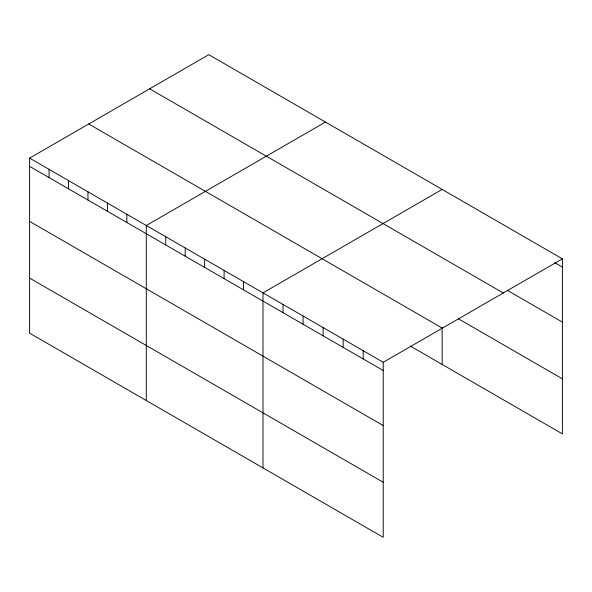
<?xml version="1.0" encoding="UTF-8"?>
<svg xmlns="http://www.w3.org/2000/svg" width="592" height="592" viewBox="0 0 592 592"><rect width="100%" height="100%" fill="white"/><g stroke="black" fill="none" stroke-linecap="round" stroke-linejoin="round"><path stroke-width="0.89" d="M29.6 158.123L383.231 362.289L383.231 537.321L29.6 333.155L29.6 158.123L208.769 54.679L562.4 258.845L562.4 433.877L410.271 346.046M325.467 122.056L146.298 225.493L146.298 400.532M442.165 189.425L262.996 292.87L262.996 467.902M383.231 362.289L562.4 258.845M554.689 262.626L562.4 267.073M507.677 290.524L562.4 322.122M149.643 88.815L503.274 292.981M458.349 318.762L562.4 378.836M88.726 123.987L442.357 328.153M29.6 166.352L383.231 370.518M29.6 221.393L383.231 425.559M29.6 278.107L383.231 482.273M442.165 327.768L442.165 364.465M363.192 350.716L363.192 358.944M343.153 339.149L343.153 347.378M323.114 327.583L323.114 335.812M303.074 316.01L303.074 324.238M283.035 304.443L283.035 312.672M243.549 281.644L243.549 289.873M224.094 270.411L224.094 278.64M204.647 259.185L204.647 267.414M185.2 247.952L185.2 256.181M165.745 236.726L165.745 244.955M126.851 214.267L126.851 222.496M107.396 203.041L107.396 211.27M87.949 191.808L87.949 200.037M68.502 180.582L68.502 188.811M49.047 169.349L49.047 177.578"/></g></svg>
